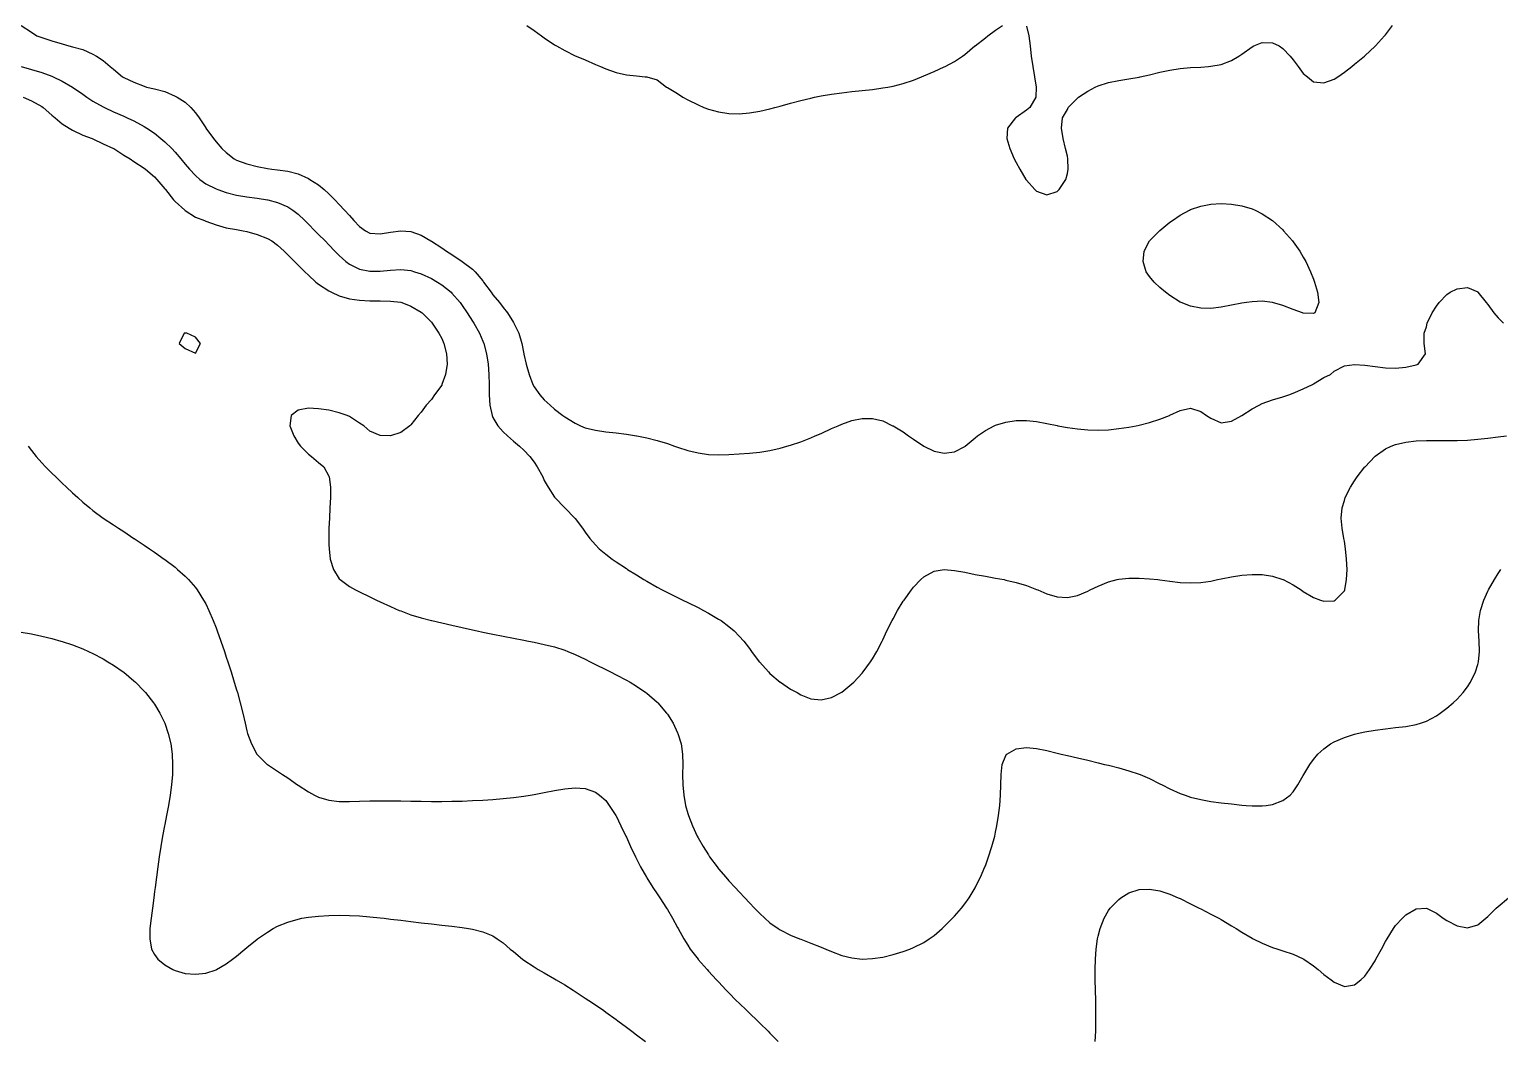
# Model space of a CAD drawing. Header units: inches. Extents: x 2679276 to 2679656, y 1246784 to 1247152.
# Drawn here: x 2679526.7 to 2679598.3, y 1246838.8 to 1246888.1 of the extents above; entities that cross this region are included whole.
import ezdxf

# ---------------------------------------------------------------- set-up
doc = ezdxf.new("R2010")
doc.units = ezdxf.units.IN
doc.header["$MEASUREMENT"] = 0
for name, color, linetype in [('449', 7, 'Continuous'), ('450', 7, 'Continuous'), ('451', 7, 'Continuous'), ('452', 7, 'Continuous'), ('453', 7, 'Continuous'), ('454', 7, 'Continuous')]:
    doc.layers.add(name, color=color, linetype=linetype)

msp = doc.modelspace()

# ---------------------------------------------------------------- linework, layer by layer
at = {"layer": '449', "elevation": 449}
for points in [[(2679550.906, 1246888.25), (2679551.25, 1246888.01), (2679551.609, 1246887.75), (2679551.75, 1246887.651), (2679552.25, 1246887.312), (2679552.348, 1246887.25), (2679552.75, 1246887.032), (2679553.25, 1246886.778), (2679553.312, 1246886.75), (2679553.75, 1246886.569), (2679554.25, 1246886.352), (2679554.495, 1246886.25), (2679554.75, 1246886.136), (2679555.25, 1246885.958), (2679555.75, 1246885.843), (2679556.25, 1246885.79), (2679556.673, 1246885.75), (2679556.75, 1246885.744), (2679557.25, 1246885.603), (2679557.711, 1246885.25), (2679557.75, 1246885.233), (2679558.25, 1246884.936), (2679558.508, 1246884.75), (2679558.75, 1246884.629), (2679559.25, 1246884.375), (2679559.528, 1246884.25), (2679559.75, 1246884.171), (2679560.25, 1246884.041), (2679560.75, 1246883.966), (2679561.25, 1246883.951), (2679561.75, 1246883.99), (2679562.25, 1246884.072), (2679562.75, 1246884.186), (2679562.991, 1246884.25), (2679563.25, 1246884.323), (2679563.75, 1246884.466), (2679564.25, 1246884.598), (2679564.75, 1246884.715), (2679564.928, 1246884.75), (2679565.25, 1246884.822), (2679565.75, 1246884.909), (2679566.25, 1246884.975), (2679566.75, 1246885.029), (2679567.25, 1246885.079), (2679567.75, 1246885.134), (2679568.25, 1246885.204), (2679568.497, 1246885.25), (2679568.75, 1246885.298), (2679569.25, 1246885.425), (2679569.75, 1246885.592), (2679570.144, 1246885.75), (2679570.25, 1246885.794), (2679570.75, 1246886.004), (2679571.25, 1246886.235), (2679571.285, 1246886.25), (2679571.75, 1246886.494), (2679572.131, 1246886.75), (2679572.25, 1246886.841), (2679572.737, 1246887.25), (2679572.75, 1246887.26), (2679573.25, 1246887.654), (2679573.371, 1246887.75), (2679573.75, 1246888.026), (2679574.092, 1246888.25)], [(2679575.25, 1246888.215), (2679575.378, 1246887.75), (2679575.435, 1246887.25), (2679575.487, 1246886.75), (2679575.562, 1246886.25), (2679575.65, 1246885.75), (2679575.725, 1246885.25), (2679575.704, 1246884.75), (2679575.413, 1246884.25), (2679575.25, 1246884.117), (2679574.75, 1246883.773), (2679574.72, 1246883.75), (2679574.329, 1246883.25), (2679574.294, 1246882.75), (2679574.443, 1246882.25), (2679574.658, 1246881.75), (2679574.75, 1246881.572), (2679574.93, 1246881.25), (2679575.22, 1246880.75), (2679575.25, 1246880.706), (2679575.661, 1246880.25), (2679575.75, 1246880.173), (2679576.25, 1246879.999), (2679576.75, 1246880.153), (2679576.843, 1246880.25), (2679577.168, 1246880.75), (2679577.25, 1246881.035), (2679577.288, 1246881.25), (2679577.271, 1246881.75), (2679577.25, 1246881.887), (2679577.164, 1246882.25), (2679577.038, 1246882.75), (2679576.968, 1246883.25), (2679577.011, 1246883.75), (2679577.25, 1246884.157), (2679577.292, 1246884.25), (2679577.75, 1246884.709), (2679577.788, 1246884.75), (2679578.25, 1246885.054), (2679578.601, 1246885.25), (2679578.75, 1246885.312), (2679579.25, 1246885.47), (2679579.75, 1246885.571), (2679580.25, 1246885.652), (2679580.75, 1246885.738), (2679580.8, 1246885.75), (2679581.25, 1246885.851), (2679581.75, 1246885.97), (2679582.25, 1246886.072), (2679582.75, 1246886.149), (2679583.25, 1246886.196), (2679583.75, 1246886.224), (2679584.132, 1246886.25), (2679584.25, 1246886.26), (2679584.75, 1246886.344), (2679585.25, 1246886.535), (2679585.606, 1246886.75), (2679585.75, 1246886.855), (2679586.25, 1246887.208), (2679586.344, 1246887.25), (2679586.75, 1246887.423), (2679587.25, 1246887.411), (2679587.566, 1246887.25), (2679587.75, 1246887.129), (2679588.112, 1246886.75), (2679588.25, 1246886.571), (2679588.502, 1246886.25), (2679588.75, 1246885.913), (2679588.951, 1246885.75), (2679589.25, 1246885.51), (2679589.75, 1246885.448), (2679590.25, 1246885.633), (2679590.426, 1246885.75), (2679590.75, 1246885.967), (2679591.113, 1246886.25), (2679591.25, 1246886.358), (2679591.727, 1246886.75), (2679591.75, 1246886.77), (2679592.25, 1246887.235), (2679592.265, 1246887.25), (2679592.711, 1246887.75), (2679592.75, 1246887.798), (2679593.09, 1246888.25)]]:
    msp.add_lwpolyline(points, dxfattribs=at)
at = {"layer": '450', "elevation": 450}
for points in [[(2679526.25, 1246888.24), (2679526.75, 1246887.926), (2679527.016, 1246887.75), (2679527.25, 1246887.657), (2679527.75, 1246887.498), (2679528.25, 1246887.35), (2679528.579, 1246887.25), (2679528.75, 1246887.216), (2679529.25, 1246887.086), (2679529.75, 1246886.858), (2679529.918, 1246886.75), (2679530.25, 1246886.545), (2679530.586, 1246886.25), (2679530.75, 1246886.118), (2679531.191, 1246885.75), (2679531.25, 1246885.714), (2679531.75, 1246885.485), (2679532.25, 1246885.284), (2679532.357, 1246885.25), (2679532.75, 1246885.164), (2679533.25, 1246885.031), (2679533.75, 1246884.812), (2679533.854, 1246884.75), (2679534.25, 1246884.51), (2679534.523, 1246884.25), (2679534.75, 1246883.992), (2679534.93, 1246883.75), (2679535.25, 1246883.255), (2679535.253, 1246883.25), (2679535.624, 1246882.75), (2679535.75, 1246882.587), (2679536.037, 1246882.25), (2679536.25, 1246882.054), (2679536.632, 1246881.75), (2679536.75, 1246881.689), (2679537.25, 1246881.504), (2679537.75, 1246881.375), (2679538.25, 1246881.284), (2679538.465, 1246881.25), (2679538.75, 1246881.222), (2679539.25, 1246881.151), (2679539.75, 1246881.021), (2679540.25, 1246880.791), (2679540.318, 1246880.75), (2679540.75, 1246880.484), (2679541.028, 1246880.25), (2679541.25, 1246880.04), (2679541.538, 1246879.75), (2679541.75, 1246879.526), (2679542.008, 1246879.25), (2679542.25, 1246878.987), (2679542.472, 1246878.75), (2679542.75, 1246878.459), (2679543.033, 1246878.25), (2679543.25, 1246878.132), (2679543.75, 1246878.095), (2679544.25, 1246878.173), (2679544.75, 1246878.237), (2679545.25, 1246878.203), (2679545.75, 1246878.038), (2679546.223, 1246877.75), (2679546.25, 1246877.736), (2679546.75, 1246877.419), (2679546.986, 1246877.25), (2679547.25, 1246877.094), (2679547.75, 1246876.753), (2679547.755, 1246876.75), (2679548.25, 1246876.369), (2679548.373, 1246876.25), (2679548.75, 1246875.8), (2679548.791, 1246875.75), (2679549.163, 1246875.25), (2679549.25, 1246875.128), (2679549.566, 1246874.75), (2679549.75, 1246874.509), (2679549.964, 1246874.25), (2679550.25, 1246873.784), (2679550.271, 1246873.75), (2679550.509, 1246873.25), (2679550.651, 1246872.75), (2679550.747, 1246872.25), (2679550.75, 1246872.233), (2679550.869, 1246871.75), (2679551.01, 1246871.25), (2679551.196, 1246870.75), (2679551.25, 1246870.641), (2679551.538, 1246870.25), (2679551.75, 1246870.005), (2679552.03, 1246869.75), (2679552.25, 1246869.562), (2679552.652, 1246869.25), (2679552.75, 1246869.177), (2679553.25, 1246868.87), (2679553.511, 1246868.75), (2679553.75, 1246868.652), (2679554.25, 1246868.528), (2679554.75, 1246868.457), (2679555.25, 1246868.404), (2679555.75, 1246868.338), (2679556.25, 1246868.253), (2679556.265, 1246868.25), (2679556.75, 1246868.159), (2679557.25, 1246868.033), (2679557.75, 1246867.874), (2679558.102, 1246867.75), (2679558.25, 1246867.701), (2679558.75, 1246867.545), (2679559.25, 1246867.421), (2679559.75, 1246867.349), (2679560.25, 1246867.328), (2679560.75, 1246867.342), (2679561.25, 1246867.371), (2679561.75, 1246867.411), (2679562.25, 1246867.467), (2679562.75, 1246867.546), (2679563.25, 1246867.655), (2679563.581, 1246867.75), (2679563.75, 1246867.797), (2679564.25, 1246867.965), (2679564.75, 1246868.158), (2679564.96, 1246868.25), (2679565.25, 1246868.375), (2679565.75, 1246868.606), (2679566.078, 1246868.75), (2679566.25, 1246868.825), (2679566.75, 1246869), (2679567.25, 1246869.101), (2679567.75, 1246869.1), (2679568.25, 1246868.984), (2679568.728, 1246868.75), (2679568.75, 1246868.741), (2679569.25, 1246868.444), (2679569.508, 1246868.25), (2679569.75, 1246868.093), (2679570.247, 1246867.75), (2679570.25, 1246867.748), (2679570.75, 1246867.509), (2679571.25, 1246867.403), (2679571.75, 1246867.483), (2679572.25, 1246867.736), (2679572.269, 1246867.75), (2679572.75, 1246868.15), (2679572.873, 1246868.25), (2679573.25, 1246868.523), (2679573.675, 1246868.75), (2679573.75, 1246868.782), (2679574.25, 1246868.926), (2679574.75, 1246868.997), (2679575.25, 1246868.999), (2679575.75, 1246868.947), (2679576.25, 1246868.86), (2679576.75, 1246868.757), (2679576.786, 1246868.75), (2679577.25, 1246868.666), (2679577.75, 1246868.595), (2679578.25, 1246868.549), (2679578.75, 1246868.534), (2679579.25, 1246868.554), (2679579.75, 1246868.606), (2679580.25, 1246868.682), (2679580.607, 1246868.75), (2679580.75, 1246868.778), (2679581.25, 1246868.899), (2679581.75, 1246869.06), (2679582.22, 1246869.25), (2679582.25, 1246869.265), (2679582.75, 1246869.485), (2679583.25, 1246869.601), (2679583.75, 1246869.449), (2679584.038, 1246869.25), (2679584.25, 1246869.11), (2679584.75, 1246868.895), (2679585.25, 1246868.965), (2679585.75, 1246869.244), (2679585.758, 1246869.25), (2679586.25, 1246869.567), (2679586.596, 1246869.75), (2679586.75, 1246869.824), (2679587.25, 1246870.012), (2679587.75, 1246870.161), (2679588.038, 1246870.25), (2679588.25, 1246870.327), (2679588.75, 1246870.54), (2679589.198, 1246870.75), (2679589.25, 1246870.784), (2679589.75, 1246871.098), (2679590.073, 1246871.25), (2679590.25, 1246871.405), (2679590.75, 1246871.666), (2679591.25, 1246871.739), (2679591.75, 1246871.699), (2679592.25, 1246871.627), (2679592.75, 1246871.569), (2679593.25, 1246871.556), (2679593.75, 1246871.601), (2679594.25, 1246871.713), (2679594.349, 1246871.75), (2679594.704, 1246872.25), (2679594.646, 1246872.75), (2679594.634, 1246873.25), (2679594.75, 1246873.571), (2679594.795, 1246873.75), (2679595.035, 1246874.25), (2679595.25, 1246874.567), (2679595.371, 1246874.75), (2679595.75, 1246875.141), (2679595.908, 1246875.25), (2679596.25, 1246875.423), (2679596.75, 1246875.485), (2679597.25, 1246875.266), (2679597.265, 1246875.25), (2679597.665, 1246874.75), (2679597.75, 1246874.648), (2679598.032, 1246874.25), (2679598.25, 1246874.003), (2679598.501, 1246873.75)], [(2679589.308, 1246874.25), (2679589.25, 1246874.212), (2679588.75, 1246874.234), (2679588.713, 1246874.25), (2679588.25, 1246874.414), (2679587.75, 1246874.603), (2679587.251, 1246874.75), (2679587.25, 1246874.75), (2679586.75, 1246874.812), (2679586.25, 1246874.791), (2679585.977, 1246874.75), (2679585.75, 1246874.716), (2679585.25, 1246874.618), (2679584.75, 1246874.524), (2679584.25, 1246874.467), (2679583.75, 1246874.474), (2679583.25, 1246874.568), (2679582.796, 1246874.75), (2679582.75, 1246874.77), (2679582.25, 1246875.088), (2679582.04, 1246875.25), (2679581.75, 1246875.487), (2679581.474, 1246875.75), (2679581.25, 1246876.012), (2679581.095, 1246876.25), (2679580.938, 1246876.75), (2679580.998, 1246877.25), (2679581.25, 1246877.75), (2679581.25, 1246877.75), (2679581.732, 1246878.25), (2679581.75, 1246878.267), (2679582.25, 1246878.661), (2679582.379, 1246878.75), (2679582.75, 1246879.001), (2679583.197, 1246879.25), (2679583.25, 1246879.277), (2679583.75, 1246879.45), (2679584.25, 1246879.549), (2679584.75, 1246879.576), (2679585.25, 1246879.544), (2679585.75, 1246879.458), (2679586.25, 1246879.314), (2679586.396, 1246879.25), (2679586.75, 1246879.078), (2679587.25, 1246878.755), (2679587.256, 1246878.75), (2679587.75, 1246878.292), (2679587.792, 1246878.25), (2679588.224, 1246877.75), (2679588.25, 1246877.714), (2679588.575, 1246877.25), (2679588.75, 1246876.959), (2679588.87, 1246876.75), (2679589.102, 1246876.25), (2679589.25, 1246875.883), (2679589.303, 1246875.75), (2679589.439, 1246875.25), (2679589.504, 1246874.75), (2679589.308, 1246874.25)]]:
    msp.add_lwpolyline(points, dxfattribs=at)
at = {"layer": '451', "elevation": 451}
msp.add_lwpolyline([(2679526.25, 1246886.243), (2679526.75, 1246886.102), (2679527.25, 1246885.953), (2679527.75, 1246885.774), (2679527.808, 1246885.75), (2679528.25, 1246885.542), (2679528.746, 1246885.25), (2679528.75, 1246885.248), (2679529.25, 1246884.897), (2679529.459, 1246884.75), (2679529.75, 1246884.561), (2679530.25, 1246884.278), (2679530.305, 1246884.25), (2679530.75, 1246884.042), (2679531.25, 1246883.827), (2679531.424, 1246883.75), (2679531.75, 1246883.596), (2679532.25, 1246883.331), (2679532.38, 1246883.25), (2679532.75, 1246882.998), (2679533.061, 1246882.75), (2679533.25, 1246882.588), (2679533.592, 1246882.25), (2679533.75, 1246882.083), (2679534.037, 1246881.75), (2679534.25, 1246881.495), (2679534.458, 1246881.25), (2679534.75, 1246880.937), (2679534.963, 1246880.75), (2679535.25, 1246880.539), (2679535.75, 1246880.282), (2679535.834, 1246880.25), (2679536.25, 1246880.109), (2679536.75, 1246879.989), (2679537.25, 1246879.905), (2679537.75, 1246879.837), (2679538.25, 1246879.757), (2679538.281, 1246879.75), (2679538.75, 1246879.63), (2679539.25, 1246879.411), (2679539.494, 1246879.25), (2679539.75, 1246879.051), (2679540.073, 1246878.75), (2679540.25, 1246878.575), (2679540.569, 1246878.25), (2679540.75, 1246878.069), (2679541.062, 1246877.75), (2679541.25, 1246877.557), (2679541.541, 1246877.25), (2679541.75, 1246877.041), (2679542.083, 1246876.75), (2679542.25, 1246876.627), (2679542.75, 1246876.381), (2679543.25, 1246876.278), (2679543.75, 1246876.278), (2679544.25, 1246876.322), (2679544.75, 1246876.352), (2679545.25, 1246876.303), (2679545.426, 1246876.25), (2679545.75, 1246876.152), (2679546.25, 1246875.922), (2679546.541, 1246875.75), (2679546.75, 1246875.616), (2679547.203, 1246875.25), (2679547.25, 1246875.205), (2679547.645, 1246874.75), (2679547.75, 1246874.607), (2679547.998, 1246874.25), (2679548.25, 1246873.848), (2679548.313, 1246873.75), (2679548.587, 1246873.25), (2679548.75, 1246872.863), (2679548.798, 1246872.75), (2679548.933, 1246872.25), (2679549.009, 1246871.75), (2679549.045, 1246871.25), (2679549.056, 1246870.75), (2679549.06, 1246870.25), (2679549.092, 1246869.75), (2679549.203, 1246869.25), (2679549.25, 1246869.153), (2679549.48, 1246868.75), (2679549.75, 1246868.455), (2679549.963, 1246868.25), (2679550.25, 1246867.999), (2679550.542, 1246867.75), (2679550.75, 1246867.549), (2679551.045, 1246867.25), (2679551.25, 1246866.965), (2679551.406, 1246866.75), (2679551.672, 1246866.25), (2679551.75, 1246866.074), (2679551.932, 1246865.75), (2679552.25, 1246865.268), (2679552.267, 1246865.25), (2679552.744, 1246864.75), (2679552.75, 1246864.743), (2679553.232, 1246864.25), (2679553.25, 1246864.229), (2679553.614, 1246863.75), (2679553.75, 1246863.569), (2679553.974, 1246863.25), (2679554.25, 1246862.944), (2679554.428, 1246862.75), (2679554.75, 1246862.485), (2679555.052, 1246862.25), (2679555.25, 1246862.117), (2679555.75, 1246861.788), (2679555.808, 1246861.75), (2679556.25, 1246861.477), (2679556.61, 1246861.25), (2679556.75, 1246861.17), (2679557.25, 1246860.889), (2679557.498, 1246860.75), (2679557.75, 1246860.626), (2679558.25, 1246860.379), (2679558.508, 1246860.25), (2679558.75, 1246860.134), (2679559.25, 1246859.886), (2679559.51, 1246859.75), (2679559.75, 1246859.619), (2679560.25, 1246859.324), (2679560.366, 1246859.25), (2679560.75, 1246858.963), (2679561.006, 1246858.75), (2679561.25, 1246858.498), (2679561.473, 1246858.25), (2679561.75, 1246857.888), (2679561.857, 1246857.75), (2679562.228, 1246857.25), (2679562.25, 1246857.222), (2679562.677, 1246856.75), (2679562.75, 1246856.674), (2679563.25, 1246856.257), (2679563.261, 1246856.25), (2679563.75, 1246855.92), (2679564.071, 1246855.75), (2679564.25, 1246855.64), (2679564.75, 1246855.445), (2679565.25, 1246855.389), (2679565.75, 1246855.5), (2679566.223, 1246855.75), (2679566.25, 1246855.765), (2679566.75, 1246856.168), (2679566.834, 1246856.25), (2679567.25, 1246856.69), (2679567.299, 1246856.75), (2679567.66, 1246857.25), (2679567.75, 1246857.388), (2679567.953, 1246857.75), (2679568.216, 1246858.25), (2679568.25, 1246858.316), (2679568.452, 1246858.75), (2679568.704, 1246859.25), (2679568.75, 1246859.332), (2679568.972, 1246859.75), (2679569.25, 1246860.194), (2679569.286, 1246860.25), (2679569.647, 1246860.75), (2679569.75, 1246860.879), (2679570.108, 1246861.25), (2679570.25, 1246861.38), (2679570.75, 1246861.662), (2679571.25, 1246861.744), (2679571.75, 1246861.701), (2679572.25, 1246861.608), (2679572.75, 1246861.505), (2679573.25, 1246861.41), (2679573.75, 1246861.324), (2679574.161, 1246861.25), (2679574.25, 1246861.231), (2679574.75, 1246861.11), (2679575.25, 1246860.957), (2679575.75, 1246860.773), (2679575.813, 1246860.75), (2679576.25, 1246860.565), (2679576.75, 1246860.411), (2679577.25, 1246860.374), (2679577.75, 1246860.477), (2679578.25, 1246860.689), (2679578.367, 1246860.75), (2679578.75, 1246860.938), (2679579.25, 1246861.142), (2679579.678, 1246861.25), (2679579.75, 1246861.266), (2679580.25, 1246861.32), (2679580.75, 1246861.326), (2679581.25, 1246861.295), (2679581.652, 1246861.25), (2679581.75, 1246861.239), (2679582.25, 1246861.172), (2679582.75, 1246861.114), (2679583.25, 1246861.088), (2679583.75, 1246861.112), (2679584.25, 1246861.182), (2679584.568, 1246861.25), (2679584.75, 1246861.286), (2679585.25, 1246861.39), (2679585.75, 1246861.47), (2679586.25, 1246861.506), (2679586.75, 1246861.493), (2679587.25, 1246861.416), (2679587.75, 1246861.257), (2679587.765, 1246861.25), (2679588.25, 1246861.003), (2679588.641, 1246860.75), (2679588.75, 1246860.675), (2679589.25, 1246860.377), (2679589.594, 1246860.25), (2679589.75, 1246860.2), (2679590.25, 1246860.221), (2679590.304, 1246860.25), (2679590.75, 1246860.709), (2679590.767, 1246860.75), (2679590.862, 1246861.25), (2679590.88, 1246861.75), (2679590.854, 1246862.25), (2679590.802, 1246862.75), (2679590.75, 1246863.13), (2679590.728, 1246863.25), (2679590.639, 1246863.75), (2679590.598, 1246864.25), (2679590.64, 1246864.75), (2679590.75, 1246865.099), (2679590.793, 1246865.25), (2679591.044, 1246865.75), (2679591.25, 1246866.062), (2679591.371, 1246866.25), (2679591.75, 1246866.739), (2679591.759, 1246866.75), (2679592.242, 1246867.25), (2679592.25, 1246867.257), (2679592.75, 1246867.614), (2679593.025, 1246867.75), (2679593.25, 1246867.837), (2679593.75, 1246867.953), (2679594.25, 1246868.008), (2679594.75, 1246868.028), (2679595.25, 1246868.031), (2679595.75, 1246868.029), (2679596.25, 1246868.034), (2679596.75, 1246868.052), (2679597.25, 1246868.092), (2679597.75, 1246868.148), (2679598.25, 1246868.209), (2679598.654, 1246868.25)], dxfattribs=at)
at = {"layer": '452', "elevation": 452}
for points in [[(2679526.352, 1246884.75), (2679526.75, 1246884.581), (2679527.25, 1246884.303), (2679527.328, 1246884.25), (2679527.75, 1246883.873), (2679527.904, 1246883.75), (2679528.25, 1246883.457), (2679528.596, 1246883.25), (2679528.75, 1246883.154), (2679529.25, 1246882.912), (2679529.707, 1246882.75), (2679529.75, 1246882.73), (2679530.25, 1246882.487), (2679530.75, 1246882.259), (2679530.766, 1246882.25), (2679531.25, 1246881.934), (2679531.557, 1246881.75), (2679531.75, 1246881.623), (2679532.25, 1246881.297), (2679532.31, 1246881.25), (2679532.75, 1246880.87), (2679532.861, 1246880.75), (2679533.25, 1246880.291), (2679533.281, 1246880.25), (2679533.676, 1246879.75), (2679533.75, 1246879.665), (2679534.228, 1246879.25), (2679534.25, 1246879.231), (2679534.75, 1246878.91), (2679535.189, 1246878.75), (2679535.25, 1246878.719), (2679535.75, 1246878.528), (2679536.25, 1246878.397), (2679536.75, 1246878.301), (2679537.074, 1246878.25), (2679537.25, 1246878.206), (2679537.75, 1246878.07), (2679538.25, 1246877.877), (2679538.471, 1246877.75), (2679538.75, 1246877.541), (2679539.077, 1246877.25), (2679539.25, 1246877.082), (2679539.582, 1246876.75), (2679539.75, 1246876.577), (2679540.075, 1246876.25), (2679540.25, 1246876.079), (2679540.62, 1246875.75), (2679540.75, 1246875.645), (2679541.25, 1246875.314), (2679541.385, 1246875.25), (2679541.75, 1246875.075), (2679542.25, 1246874.933), (2679542.75, 1246874.862), (2679543.25, 1246874.835), (2679543.75, 1246874.831), (2679544.25, 1246874.817), (2679544.75, 1246874.763), (2679544.803, 1246874.75), (2679545.25, 1246874.568), (2679545.75, 1246874.281), (2679545.791, 1246874.25), (2679546.25, 1246873.792), (2679546.284, 1246873.75), (2679546.611, 1246873.25), (2679546.75, 1246873.001), (2679546.852, 1246872.75), (2679546.979, 1246872.25), (2679547.012, 1246871.75), (2679546.937, 1246871.25), (2679546.76, 1246870.75), (2679546.75, 1246870.73), (2679546.403, 1246870.25), (2679546.25, 1246870.025), (2679545.999, 1246869.75), (2679545.75, 1246869.401), (2679545.603, 1246869.25), (2679545.25, 1246868.793), (2679545.19, 1246868.75), (2679544.75, 1246868.413), (2679544.25, 1246868.258), (2679543.75, 1246868.269), (2679543.25, 1246868.484), (2679542.954, 1246868.75), (2679542.75, 1246868.88), (2679542.25, 1246869.193), (2679542.144, 1246869.25), (2679541.75, 1246869.379), (2679541.25, 1246869.501), (2679540.75, 1246869.578), (2679540.25, 1246869.599), (2679539.75, 1246869.51), (2679539.404, 1246869.25), (2679539.348, 1246868.75), (2679539.536, 1246868.25), (2679539.75, 1246867.9), (2679539.871, 1246867.75), (2679540.25, 1246867.365), (2679540.404, 1246867.25), (2679540.75, 1246866.955), (2679540.998, 1246866.75), (2679541.25, 1246866.284), (2679541.263, 1246866.25), (2679541.327, 1246865.75), (2679541.326, 1246865.25), (2679541.303, 1246864.75), (2679541.276, 1246864.25), (2679541.252, 1246863.75), (2679541.25, 1246863.657), (2679541.242, 1246863.25), (2679541.25, 1246862.953), (2679541.256, 1246862.75), (2679541.319, 1246862.25), (2679541.47, 1246861.75), (2679541.75, 1246861.296), (2679541.793, 1246861.25), (2679542.25, 1246860.912), (2679542.543, 1246860.75), (2679542.75, 1246860.651), (2679543.25, 1246860.413), (2679543.579, 1246860.25), (2679543.75, 1246860.168), (2679544.25, 1246859.933), (2679544.678, 1246859.75), (2679544.75, 1246859.721), (2679545.25, 1246859.541), (2679545.75, 1246859.389), (2679546.25, 1246859.255), (2679546.269, 1246859.25), (2679546.75, 1246859.137), (2679547.25, 1246859.023), (2679547.75, 1246858.911), (2679548.25, 1246858.801), (2679548.486, 1246858.75), (2679548.75, 1246858.694), (2679549.25, 1246858.59), (2679549.75, 1246858.49), (2679550.25, 1246858.391), (2679550.75, 1246858.294), (2679550.976, 1246858.25), (2679551.25, 1246858.197), (2679551.75, 1246858.093), (2679552.25, 1246857.968), (2679552.75, 1246857.81), (2679552.899, 1246857.75), (2679553.25, 1246857.609), (2679553.75, 1246857.374), (2679553.993, 1246857.25), (2679554.25, 1246857.122), (2679554.75, 1246856.868), (2679554.984, 1246856.75), (2679555.25, 1246856.615), (2679555.75, 1246856.353), (2679555.931, 1246856.25), (2679556.25, 1246856.063), (2679556.706, 1246855.75), (2679556.75, 1246855.718), (2679557.25, 1246855.279), (2679557.278, 1246855.25), (2679557.705, 1246854.75), (2679557.75, 1246854.689), (2679558.031, 1246854.25), (2679558.25, 1246853.79), (2679558.267, 1246853.75), (2679558.416, 1246853.25), (2679558.484, 1246852.75), (2679558.496, 1246852.25), (2679558.491, 1246851.75), (2679558.498, 1246851.25), (2679558.545, 1246850.75), (2679558.64, 1246850.25), (2679558.75, 1246849.857), (2679558.782, 1246849.75), (2679558.976, 1246849.25), (2679559.205, 1246848.75), (2679559.25, 1246848.664), (2679559.489, 1246848.25), (2679559.75, 1246847.833), (2679559.808, 1246847.75), (2679560.177, 1246847.25), (2679560.25, 1246847.155), (2679560.595, 1246846.75), (2679560.75, 1246846.57), (2679561.052, 1246846.25), (2679561.25, 1246846.031), (2679561.522, 1246845.75), (2679561.75, 1246845.499), (2679561.993, 1246845.25), (2679562.25, 1246844.981), (2679562.504, 1246844.75), (2679562.75, 1246844.532), (2679563.156, 1246844.25), (2679563.25, 1246844.185), (2679563.75, 1246843.931), (2679564.194, 1246843.75), (2679564.25, 1246843.725), (2679564.75, 1246843.535), (2679565.25, 1246843.338), (2679565.475, 1246843.25), (2679565.75, 1246843.128), (2679566.25, 1246842.943), (2679566.75, 1246842.816), (2679567.25, 1246842.764), (2679567.75, 1246842.785), (2679568.25, 1246842.861), (2679568.75, 1246842.981), (2679569.25, 1246843.131), (2679569.576, 1246843.25), (2679569.75, 1246843.321), (2679570.25, 1246843.575), (2679570.518, 1246843.75), (2679570.75, 1246843.915), (2679571.139, 1246844.25), (2679571.25, 1246844.347), (2679571.647, 1246844.75), (2679571.75, 1246844.853), (2679572.089, 1246845.25), (2679572.25, 1246845.446), (2679572.46, 1246845.75), (2679572.75, 1246846.227), (2679572.762, 1246846.25), (2679573.008, 1246846.75), (2679573.226, 1246847.25), (2679573.25, 1246847.309), (2679573.41, 1246847.75), (2679573.57, 1246848.25), (2679573.705, 1246848.75), (2679573.75, 1246848.953), (2679573.811, 1246849.25), (2679573.891, 1246849.75), (2679573.951, 1246850.25), (2679573.99, 1246850.75), (2679574.005, 1246851.25), (2679574.014, 1246851.75), (2679574.071, 1246852.25), (2679574.25, 1246852.681), (2679574.303, 1246852.75), (2679574.75, 1246853.01), (2679575.25, 1246853.073), (2679575.75, 1246853.019), (2679576.25, 1246852.917), (2679576.75, 1246852.8), (2679576.952, 1246852.75), (2679577.25, 1246852.681), (2679577.75, 1246852.564), (2679578.25, 1246852.446), (2679578.75, 1246852.326), (2679579.065, 1246852.25), (2679579.25, 1246852.206), (2679579.75, 1246852.082), (2679580.25, 1246851.941), (2679580.75, 1246851.77), (2679580.796, 1246851.75), (2679581.25, 1246851.555), (2679581.75, 1246851.307), (2679581.864, 1246851.25), (2679582.25, 1246851.057), (2679582.75, 1246850.832), (2679582.983, 1246850.75), (2679583.25, 1246850.656), (2679583.75, 1246850.533), (2679584.25, 1246850.445), (2679584.75, 1246850.378), (2679585.25, 1246850.319), (2679585.75, 1246850.265), (2679585.971, 1246850.25), (2679586.25, 1246850.231), (2679586.75, 1246850.231), (2679586.941, 1246850.25), (2679587.25, 1246850.294), (2679587.75, 1246850.486), (2679588.107, 1246850.75), (2679588.25, 1246850.909), (2679588.479, 1246851.25), (2679588.75, 1246851.705), (2679588.774, 1246851.75), (2679589.062, 1246852.25), (2679589.25, 1246852.493), (2679589.46, 1246852.75), (2679589.75, 1246853.013), (2679590.078, 1246853.25), (2679590.25, 1246853.345), (2679590.75, 1246853.565), (2679591.25, 1246853.719), (2679591.376, 1246853.75), (2679591.75, 1246853.831), (2679592.25, 1246853.917), (2679592.75, 1246853.984), (2679593.25, 1246854.038), (2679593.75, 1246854.093), (2679594.25, 1246854.183), (2679594.464, 1246854.25), (2679594.75, 1246854.348), (2679595.25, 1246854.621), (2679595.428, 1246854.75), (2679595.75, 1246854.985), (2679596.056, 1246855.25), (2679596.25, 1246855.431), (2679596.543, 1246855.75), (2679596.75, 1246856.024), (2679596.901, 1246856.25), (2679597.148, 1246856.75), (2679597.25, 1246857.115), (2679597.288, 1246857.25), (2679597.332, 1246857.75), (2679597.32, 1246858.25), (2679597.294, 1246858.75), (2679597.307, 1246859.25), (2679597.393, 1246859.75), (2679597.551, 1246860.25), (2679597.75, 1246860.69), (2679597.779, 1246860.75), (2679598.063, 1246861.25), (2679598.25, 1246861.546), (2679598.385, 1246861.75)], [(2679534.75, 1246872.284), (2679534.997, 1246872.75), (2679534.75, 1246873.067), (2679534.323, 1246873.25), (2679534.25, 1246873.264), (2679534.19, 1246873.25), (2679533.946, 1246872.75), (2679534.25, 1246872.509), (2679534.75, 1246872.284)]]:
    msp.add_lwpolyline(points, dxfattribs=at)
at = {"layer": '453', "elevation": 453}
for points in [[(2679526.599, 1246867.75), (2679526.75, 1246867.539), (2679526.98, 1246867.25), (2679527.25, 1246866.937), (2679527.43, 1246866.75), (2679527.75, 1246866.429), (2679527.939, 1246866.25), (2679528.25, 1246865.95), (2679528.467, 1246865.75), (2679528.75, 1246865.477), (2679529.007, 1246865.25), (2679529.25, 1246865.025), (2679529.59, 1246864.75), (2679529.75, 1246864.616), (2679530.25, 1246864.25), (2679530.25, 1246864.25), (2679530.75, 1246863.915), (2679531.002, 1246863.75), (2679531.25, 1246863.588), (2679531.75, 1246863.255), (2679531.757, 1246863.25), (2679532.25, 1246862.922), (2679532.5, 1246862.75), (2679532.75, 1246862.583), (2679533.221, 1246862.25), (2679533.25, 1246862.23), (2679533.75, 1246861.854), (2679533.871, 1246861.75), (2679534.25, 1246861.416), (2679534.408, 1246861.25), (2679534.75, 1246860.858), (2679534.827, 1246860.75), (2679535.146, 1246860.25), (2679535.25, 1246860.066), (2679535.397, 1246859.75), (2679535.609, 1246859.25), (2679535.75, 1246858.901), (2679535.803, 1246858.75), (2679535.983, 1246858.25), (2679536.155, 1246857.75), (2679536.25, 1246857.469), (2679536.32, 1246857.25), (2679536.482, 1246856.75), (2679536.639, 1246856.25), (2679536.75, 1246855.873), (2679536.789, 1246855.75), (2679536.932, 1246855.25), (2679537.057, 1246854.75), (2679537.168, 1246854.25), (2679537.25, 1246853.878), (2679537.289, 1246853.75), (2679537.47, 1246853.25), (2679537.732, 1246852.75), (2679537.75, 1246852.724), (2679538.241, 1246852.25), (2679538.25, 1246852.243), (2679538.75, 1246851.918), (2679538.996, 1246851.75), (2679539.25, 1246851.588), (2679539.72, 1246851.25), (2679539.75, 1246851.23), (2679540.25, 1246850.904), (2679540.545, 1246850.75), (2679540.75, 1246850.654), (2679541.25, 1246850.506), (2679541.75, 1246850.444), (2679542.25, 1246850.435), (2679542.75, 1246850.451), (2679543.25, 1246850.467), (2679543.75, 1246850.473), (2679544.25, 1246850.471), (2679544.75, 1246850.465), (2679545.25, 1246850.458), (2679545.75, 1246850.451), (2679546.25, 1246850.446), (2679546.75, 1246850.445), (2679547.25, 1246850.45), (2679547.75, 1246850.463), (2679548.25, 1246850.482), (2679548.75, 1246850.509), (2679549.25, 1246850.543), (2679549.75, 1246850.586), (2679550.25, 1246850.638), (2679550.75, 1246850.701), (2679551.069, 1246850.75), (2679551.25, 1246850.781), (2679551.75, 1246850.875), (2679552.25, 1246850.971), (2679552.75, 1246851.051), (2679553.25, 1246851.1), (2679553.75, 1246851.072), (2679554.25, 1246850.901), (2679554.444, 1246850.75), (2679554.75, 1246850.495), (2679554.915, 1246850.25), (2679555.24, 1246849.75), (2679555.25, 1246849.735), (2679555.476, 1246849.25), (2679555.727, 1246848.75), (2679555.75, 1246848.706), (2679555.953, 1246848.25), (2679556.197, 1246847.75), (2679556.25, 1246847.651), (2679556.447, 1246847.25), (2679556.736, 1246846.75), (2679556.75, 1246846.728), (2679557.043, 1246846.25), (2679557.25, 1246845.946), (2679557.377, 1246845.75), (2679557.704, 1246845.25), (2679557.75, 1246845.175), (2679557.997, 1246844.75), (2679558.25, 1246844.297), (2679558.276, 1246844.25), (2679558.553, 1246843.75), (2679558.75, 1246843.433), (2679558.869, 1246843.25), (2679559.247, 1246842.75), (2679559.25, 1246842.746), (2679559.684, 1246842.25), (2679559.75, 1246842.18), (2679560.148, 1246841.75), (2679560.25, 1246841.645), (2679560.622, 1246841.25), (2679560.75, 1246841.121), (2679561.108, 1246840.75), (2679561.25, 1246840.612), (2679561.616, 1246840.25), (2679561.75, 1246840.123), (2679562.139, 1246839.75), (2679562.25, 1246839.644), (2679562.659, 1246839.25), (2679562.75, 1246839.159), (2679563.147, 1246838.75)], [(2679578.601, 1246838.75), (2679578.63, 1246839.25), (2679578.641, 1246839.75), (2679578.64, 1246840.25), (2679578.632, 1246840.75), (2679578.621, 1246841.25), (2679578.612, 1246841.75), (2679578.61, 1246842.25), (2679578.622, 1246842.75), (2679578.656, 1246843.25), (2679578.723, 1246843.75), (2679578.75, 1246843.879), (2679578.844, 1246844.25), (2679579.038, 1246844.75), (2679579.25, 1246845.126), (2679579.342, 1246845.25), (2679579.75, 1246845.67), (2679579.863, 1246845.75), (2679580.25, 1246845.982), (2679580.75, 1246846.145), (2679581.25, 1246846.175), (2679581.75, 1246846.09), (2679582.25, 1246845.924), (2679582.652, 1246845.75), (2679582.75, 1246845.706), (2679583.25, 1246845.455), (2679583.666, 1246845.25), (2679583.75, 1246845.208), (2679584.25, 1246844.949), (2679584.633, 1246844.75), (2679584.75, 1246844.685), (2679585.25, 1246844.386), (2679585.471, 1246844.25), (2679585.75, 1246844.073), (2679586.25, 1246843.781), (2679586.312, 1246843.75), (2679586.75, 1246843.53), (2679587.25, 1246843.333), (2679587.514, 1246843.25), (2679587.75, 1246843.169), (2679588.25, 1246842.994), (2679588.75, 1246842.768), (2679588.78, 1246842.75), (2679589.25, 1246842.428), (2679589.47, 1246842.25), (2679589.75, 1246842.012), (2679590.102, 1246841.75), (2679590.25, 1246841.639), (2679590.75, 1246841.43), (2679591.25, 1246841.505), (2679591.548, 1246841.75), (2679591.75, 1246841.934), (2679591.975, 1246842.25), (2679592.25, 1246842.679), (2679592.291, 1246842.75), (2679592.561, 1246843.25), (2679592.75, 1246843.616), (2679592.833, 1246843.75), (2679593.15, 1246844.25), (2679593.25, 1246844.401), (2679593.587, 1246844.75), (2679593.75, 1246844.915), (2679594.25, 1246845.203), (2679594.75, 1246845.244), (2679595.25, 1246845.006), (2679595.573, 1246844.75), (2679595.75, 1246844.64), (2679596.25, 1246844.379), (2679596.75, 1246844.286), (2679597.25, 1246844.433), (2679597.648, 1246844.75), (2679597.75, 1246844.831), (2679598.158, 1246845.25), (2679598.25, 1246845.331), (2679598.747, 1246845.75)]]:
    msp.add_lwpolyline(points, dxfattribs=at)
at = {"layer": '454', "elevation": 454}
msp.add_lwpolyline([(2679526.25, 1246858.69), (2679526.75, 1246858.605), (2679527.25, 1246858.5), (2679527.75, 1246858.375), (2679528.188, 1246858.25), (2679528.25, 1246858.232), (2679528.75, 1246858.065), (2679529.25, 1246857.873), (2679529.531, 1246857.75), (2679529.75, 1246857.648), (2679530.25, 1246857.384), (2679530.477, 1246857.25), (2679530.75, 1246857.08), (2679531.227, 1246856.75), (2679531.25, 1246856.734), (2679531.75, 1246856.325), (2679531.829, 1246856.25), (2679532.25, 1246855.823), (2679532.312, 1246855.75), (2679532.697, 1246855.25), (2679532.75, 1246855.174), (2679533.002, 1246854.75), (2679533.25, 1246854.251), (2679533.25, 1246854.25), (2679533.423, 1246853.75), (2679533.542, 1246853.25), (2679533.61, 1246852.75), (2679533.633, 1246852.25), (2679533.622, 1246851.75), (2679533.584, 1246851.25), (2679533.521, 1246850.75), (2679533.438, 1246850.25), (2679533.341, 1246849.75), (2679533.25, 1246849.311), (2679533.237, 1246849.25), (2679533.143, 1246848.75), (2679533.06, 1246848.25), (2679532.985, 1246847.75), (2679532.914, 1246847.25), (2679532.845, 1246846.75), (2679532.776, 1246846.25), (2679532.75, 1246846.049), (2679532.712, 1246845.75), (2679532.651, 1246845.25), (2679532.586, 1246844.75), (2679532.529, 1246844.25), (2679532.518, 1246843.75), (2679532.611, 1246843.25), (2679532.75, 1246842.981), (2679532.919, 1246842.75), (2679533.25, 1246842.479), (2679533.642, 1246842.25), (2679533.75, 1246842.203), (2679534.25, 1246842.064), (2679534.75, 1246842.02), (2679535.25, 1246842.077), (2679535.75, 1246842.239), (2679535.772, 1246842.25), (2679536.25, 1246842.53), (2679536.549, 1246842.75), (2679536.75, 1246842.908), (2679537.153, 1246843.25), (2679537.25, 1246843.329), (2679537.75, 1246843.733), (2679537.772, 1246843.75), (2679538.25, 1246844.077), (2679538.533, 1246844.25), (2679538.75, 1246844.36), (2679539.25, 1246844.565), (2679539.75, 1246844.713), (2679539.929, 1246844.75), (2679540.25, 1246844.805), (2679540.75, 1246844.86), (2679541.25, 1246844.89), (2679541.75, 1246844.899), (2679542.25, 1246844.89), (2679542.75, 1246844.865), (2679543.25, 1246844.826), (2679543.75, 1246844.774), (2679543.947, 1246844.75), (2679544.25, 1246844.713), (2679544.75, 1246844.65), (2679545.25, 1246844.589), (2679545.75, 1246844.53), (2679546.25, 1246844.472), (2679546.75, 1246844.415), (2679547.25, 1246844.359), (2679547.75, 1246844.299), (2679548.055, 1246844.25), (2679548.25, 1246844.219), (2679548.75, 1246844.097), (2679549.25, 1246843.887), (2679549.457, 1246843.75), (2679549.75, 1246843.554), (2679550.084, 1246843.25), (2679550.25, 1246843.123), (2679550.688, 1246842.75), (2679550.75, 1246842.708), (2679551.25, 1246842.381), (2679551.459, 1246842.25), (2679551.75, 1246842.087), (2679552.25, 1246841.799), (2679552.333, 1246841.75), (2679552.75, 1246841.505), (2679553.155, 1246841.25), (2679553.25, 1246841.189), (2679553.75, 1246840.864), (2679553.923, 1246840.75), (2679554.25, 1246840.526), (2679554.646, 1246840.25), (2679554.75, 1246840.174), (2679555.25, 1246839.811), (2679555.335, 1246839.75), (2679555.75, 1246839.441), (2679556.011, 1246839.25), (2679556.25, 1246839.07), (2679556.692, 1246838.75)], dxfattribs=at)

doc.saveas('drawing.dxf')
